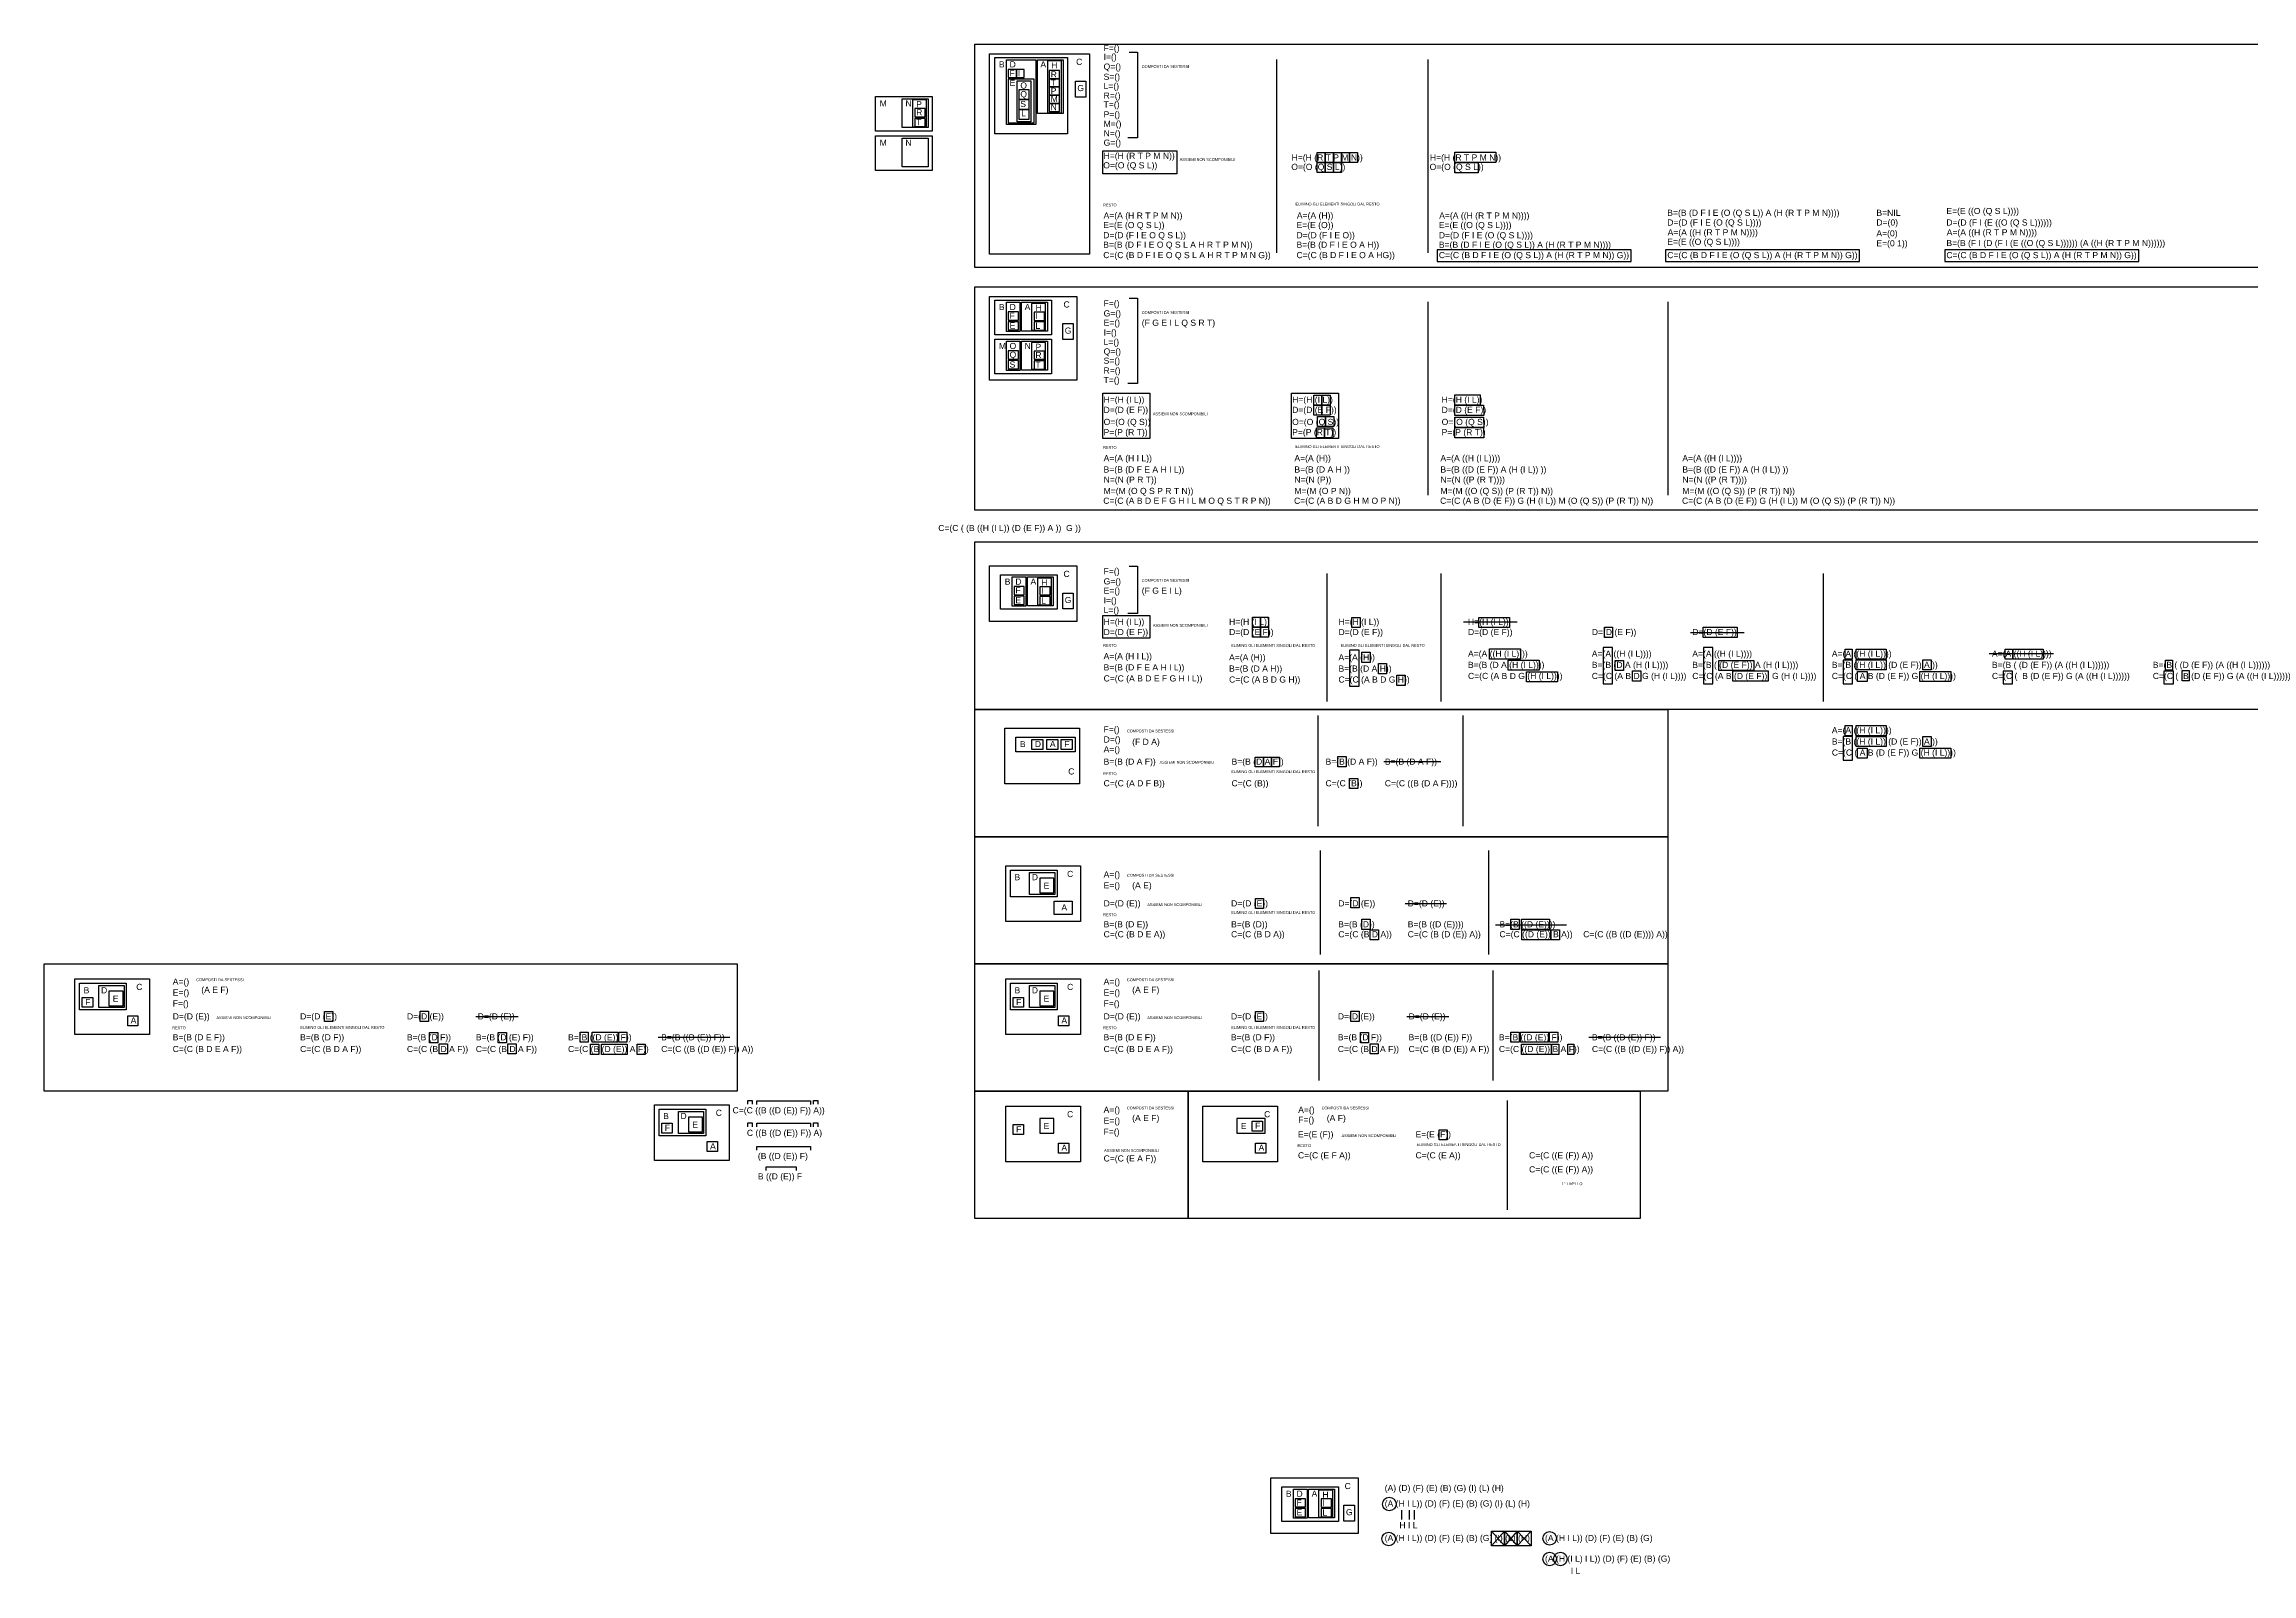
# Model space of a CAD drawing. Header units: millimetres. Extents: x -16874 to 48937, y 0 to 27575.
# Drawn here: x -16874 to 2901, y 13876 to 27575 of the extents above; entities that cross this region are included whole.
import ezdxf

# ---------------------------------------------------------------- set-up
doc = ezdxf.new("R2010")
doc.units = ezdxf.units.MM
doc.styles.get("Standard").update_dxf_attribs({"font": 'arial.ttf'})

msp = doc.modelspace()

# ---------------------------------------------------------------- linework, layer by layer
for p, q in [((-7155, 27504), (-7081, 27504)), ((-7081, 27504), (-7081, 26738)), ((-5834, 27439), (-5834, 25708)), ((-4481, 27439), (-4481, 25708)), ((-7081, 26738), (-7166, 26738)), ((-7155, 25301), (-7081, 25301)), ((-7081, 25301), (-7081, 24536)), ((-4481, 25267), (-4481, 23535)), ((-2329, 25267), (-2329, 23535)), ((-7081, 24536), (-7166, 24536)), ((-7155, 22902), (-7081, 22902)), ((-7081, 22902), (-7081, 22478)), ((-5384, 22834), (-5384, 21689)), ((-4362, 22834), (-4362, 21689)), ((-938, 22834), (-938, 21689)), ((-7081, 22478), (-7166, 22478)), ((-4159, 22402), (-3679, 22402)), ((-2126, 22306), (-1646, 22306)), ((1124, 22115), (548, 22115)), ((-5465, 21562), (-5465, 20572)), ((-4165, 21562), (-4165, 20572)), ((-4874, 21152), (-4364, 21152)), ((-5443, 20353), (-5443, 19422)), ((-3937, 20353), (-3937, 19422)), ((-4312, 19878), (-4684, 19878)), ((-3874, 19689), (-3237, 19689)), ((-5455, 19279), (-5455, 18293)), ((-3896, 19279), (-3896, 18293)), ((-12628, 18864), (-13007, 18864)), ((-4291, 18864), (-4669, 18864)), ((-10732, 18678), (-11375, 18678)), ((-2395, 18678), (-3038, 18678)), ((-10570, 18082), (-10570, 18116)), ((-10570, 18116), (-10532, 18116)), ((-10532, 18116), (-10532, 18082)), ((-10490, 18079), (-10490, 18113)), ((-10490, 18113), (-10010, 18113)), ((-10010, 18113), (-10010, 18079)), ((-9981, 18082), (-9981, 18116)), ((-9981, 18116), (-9943, 18116)), ((-9943, 18116), (-9943, 18082)), ((-3769, 18116), (-3769, 17137)), ((-10570, 17880), (-10570, 17914)), ((-10570, 17914), (-10532, 17914)), ((-10532, 17914), (-10532, 17880)), ((-10490, 17878), (-10490, 17911)), ((-10490, 17911), (-10010, 17911)), ((-10010, 17911), (-10010, 17878)), ((-9981, 17880), (-9981, 17914)), ((-9981, 17914), (-9943, 17914)), ((-9943, 17914), (-9943, 17880)), ((-10490, 17669), (-10490, 17702)), ((-10490, 17702), (-10010, 17702)), ((-10010, 17702), (-10010, 17669)), ((-10405, 17487), (-10405, 17521)), ((-10405, 17521), (-10139, 17521)), ((-10139, 17521), (-10139, 17487)), ((-4717, 14445), (-4717, 14363)), ((-4647, 14445), (-4647, 14363)), ((-4601, 14445), (-4601, 14363)), ((-3908, 14257), (-3794, 14128)), ((-3794, 14257), (-3908, 14128)), ((-3681, 14257), (-3794, 14128)), ((-3794, 14257), (-3681, 14128)), ((-3681, 14257), (-3555, 14128)), ((-3555, 14257), (-3681, 14128))]:
    msp.add_line(p, q)
for points in [[(-8536, 27575), (6307, 27575), (6307, 25575), (-8536, 25575)], [(-8405, 27489), (-7510, 27489), (-7510, 25696), (-8405, 25696)], [(-8359, 27456), (-7708, 27456), (-7708, 26771), (-8359, 26771)], [(-8254, 27436), (-7991, 27436), (-7991, 26856), (-8254, 26856)], [(-8238, 27277), (-8163, 27277), (-8163, 27350), (-8238, 27350)], [(-8163, 27277), (-8096, 27277), (-8096, 27350), (-8163, 27350)], [(-7977, 27436), (-7746, 27436), (-7746, 26954), (-7977, 26954)], [(-7761, 27425), (-7887, 27425), (-7887, 26961), (-7761, 26961)], [(-7870, 27265), (-7778, 27265), (-7778, 27339), (-7870, 27339)], [(-9427, 27107), (-8920, 27107), (-8920, 26797), (-9427, 26797)], [(-8238, 26870), (-8005, 26870), (-8005, 27263), (-8238, 27263)], [(-8158, 27248), (-8037, 27248), (-8037, 26880), (-8158, 26880)], [(-8142, 27079), (-8050, 27079), (-8050, 27167), (-8142, 27167)], [(-7870, 27192), (-7778, 27192), (-7778, 27265), (-7870, 27265)], [(-7870, 27119), (-7778, 27119), (-7778, 27192), (-7870, 27192)], [(-7870, 27045), (-7778, 27045), (-7778, 27119), (-7870, 27119)], [(-7636, 27245), (-7543, 27245), (-7543, 27102), (-7636, 27102)], [(-9187, 27087), (-8956, 27087), (-8956, 26829), (-9187, 26829)], [(-8971, 27076), (-9097, 27076), (-9097, 26836), (-8971, 26836)], [(-9075, 26926), (-8983, 26926), (-8983, 26999), (-9075, 26999)], [(-9075, 26838), (-8983, 26838), (-8983, 26911), (-9075, 26911)], [(-8142, 26991), (-8050, 26991), (-8050, 27079), (-8142, 27079)], [(-8142, 26903), (-8050, 26903), (-8050, 26991), (-8142, 26991)], [(-7870, 26972), (-7778, 26972), (-7778, 27045), (-7870, 27045)], [(-9427, 26754), (-8920, 26754), (-8920, 26444), (-9427, 26444)], [(-9187, 26734), (-8956, 26734), (-8956, 26476), (-9187, 26476)], [(-7391, 26621), (-6729, 26621), (-6729, 26413), (-7391, 26413)], [(-4396, 25630), (-2659, 25630), (-2659, 25734), (-4396, 25734)], [(-2350, 25630), (-612, 25630), (-612, 25734), (-2350, 25734)], [(150, 25630), (1888, 25630), (1888, 25734), (150, 25734)], [(-8536, 25403), (6307, 25403), (6307, 23403), (-8536, 23403)], [(-8405, 25317), (-7623, 25317), (-7623, 24566), (-8405, 24566)], [(-8359, 25284), (-7851, 25284), (-7851, 24973), (-8359, 24973)], [(-8254, 25264), (-8133, 25264), (-8133, 25002), (-8254, 25002)], [(-8238, 25105), (-8146, 25105), (-8146, 25178), (-8238, 25178)], [(-8118, 25264), (-7887, 25264), (-7887, 25005), (-8118, 25005)], [(-7903, 25253), (-8029, 25253), (-8029, 25013), (-7903, 25013)], [(-8006, 25102), (-7914, 25102), (-7914, 25176), (-8006, 25176)], [(-8359, 24934), (-7851, 24934), (-7851, 24624), (-8359, 24624)], [(-8238, 25017), (-8146, 25017), (-8146, 25090), (-8238, 25090)], [(-8006, 25015), (-7914, 25015), (-7914, 25088), (-8006, 25088)], [(-7749, 25073), (-7656, 25073), (-7656, 24930), (-7749, 24930)], [(-8254, 24915), (-8133, 24915), (-8133, 24653), (-8254, 24653)], [(-8238, 24755), (-8146, 24755), (-8146, 24829), (-8238, 24829)], [(-8238, 24668), (-8146, 24668), (-8146, 24741), (-8238, 24741)], [(-8118, 24915), (-7887, 24915), (-7887, 24656), (-8118, 24656)], [(-7903, 24904), (-8029, 24904), (-8029, 24664), (-7903, 24664)], [(-8006, 24753), (-7914, 24753), (-7914, 24826), (-8006, 24826)], [(-8006, 24665), (-7914, 24665), (-7914, 24739), (-8006, 24739)], [(-7391, 24449), (-6970, 24449), (-6970, 24045), (-7391, 24045)], [(-5702, 24449), (-5281, 24449), (-5281, 24045), (-5702, 24045)], [(-8536, 23118), (6307, 23118), (6307, 21617), (-8536, 21617)], [(-8405, 22904), (-7623, 22904), (-7623, 22406), (-8405, 22406)], [(-8307, 22824), (-7800, 22824), (-7800, 22514), (-8307, 22514)], [(-8202, 22804), (-8081, 22804), (-8081, 22543), (-8202, 22543)], [(-8066, 22804), (-7836, 22804), (-7836, 22546), (-8066, 22546)], [(-7851, 22793), (-7977, 22793), (-7977, 22553), (-7851, 22553)], [(-8186, 22645), (-8094, 22645), (-8094, 22718), (-8186, 22718)], [(-8186, 22557), (-8094, 22557), (-8094, 22631), (-8186, 22631)], [(-7954, 22643), (-7863, 22643), (-7863, 22716), (-7954, 22716)], [(-7954, 22555), (-7863, 22555), (-7863, 22628), (-7954, 22628)], [(-7749, 22660), (-7656, 22660), (-7656, 22517), (-7749, 22517)], [(-7391, 22459), (-6970, 22459), (-6970, 22255), (-7391, 22255)], [(-5096, 22149), (-5180, 22149), (-5180, 21826), (-5096, 21826)], [(-2826, 22172), (-2910, 22172), (-2910, 21848), (-2826, 21848)], [(-1926, 22172), (-2010, 22172), (-2010, 21848), (-1926, 21848)], [(-676, 22059), (-760, 22059), (-760, 21848), (-676, 21848)], [(758, 21959), (674, 21959), (674, 21848), (758, 21848)], [(2199, 21959), (2114, 21959), (2114, 21848), (2199, 21848)], [(-8536, 21617), (-2329, 21617), (-2329, 20478), (-8536, 20478)], [(-8269, 21449), (-7599, 21449), (-7599, 20951), (-8269, 20951)], [(-8171, 21369), (-7638, 21369), (-7638, 21238), (-8171, 21238)], [(-676, 21374), (-760, 21374), (-760, 21163), (-676, 21163)], [(-8027, 21349), (-7929, 21349), (-7929, 21260), (-8027, 21260)], [(-7892, 21349), (-7794, 21349), (-7794, 21260), (-7892, 21260)], [(-7764, 21349), (-7666, 21349), (-7666, 21260), (-7764, 21260)], [(-8536, 20478), (-2329, 20478), (-2329, 19338), (-8536, 19338)], [(-8261, 20217), (-7591, 20217), (-7591, 19718), (-8261, 19718)], [(-8219, 20177), (-7801, 20177), (-7801, 19938), (-8219, 19938)], [(-8047, 20157), (-7820, 20157), (-7820, 19960), (-8047, 19960)], [(-7956, 19974), (-7829, 19974), (-7829, 20106), (-7956, 20106)], [(-7828, 19900), (-7666, 19900), (-7666, 19782), (-7828, 19782)], [(-16874, 19338), (-10667, 19338), (-10667, 18198), (-16874, 18198)], [(-16599, 19204), (-15929, 19204), (-15929, 18706), (-16599, 18706)], [(-8536, 19338), (-2329, 19338), (-2329, 18198), (-8536, 18198)], [(-8261, 19204), (-7591, 19204), (-7591, 18706), (-8261, 18706)], [(-16557, 19165), (-16139, 19165), (-16139, 18926), (-16557, 18926)], [(-16532, 19039), (-16439, 19039), (-16439, 18950), (-16532, 18950)], [(-16384, 19145), (-16158, 19145), (-16158, 18948), (-16384, 18948)], [(-16293, 18962), (-16167, 18962), (-16167, 19094), (-16293, 19094)], [(-8219, 19165), (-7801, 19165), (-7801, 18926), (-8219, 18926)], [(-8194, 19039), (-8102, 19039), (-8102, 18950), (-8194, 18950)], [(-8047, 19145), (-7820, 19145), (-7820, 18948), (-8047, 18948)], [(-7956, 18962), (-7829, 18962), (-7829, 19094), (-7956, 19094)], [(-16125, 18874), (-16033, 18874), (-16033, 18785), (-16125, 18785)], [(-7788, 18874), (-7695, 18874), (-7695, 18785), (-7788, 18785)], [(-8536, 18198), (-6627, 18198), (-6627, 17058), (-8536, 17058)], [(-6627, 18198), (-2579, 18198), (-2579, 17058), (-6627, 17058)], [(-11408, 18077), (-10738, 18077), (-10738, 17579), (-11408, 17579)], [(-11366, 18038), (-10948, 18038), (-10948, 17799), (-11366, 17799)], [(-11193, 18018), (-10967, 18018), (-10967, 17821), (-11193, 17821)], [(-8261, 18065), (-7591, 18065), (-7591, 17566), (-8261, 17566)], [(-6496, 18065), (-5826, 18065), (-5826, 17566), (-6496, 17566)], [(-11341, 17912), (-11248, 17912), (-11248, 17823), (-11341, 17823)], [(-11103, 17835), (-10976, 17835), (-10976, 17967), (-11103, 17967)], [(-8194, 17899), (-8102, 17899), (-8102, 17810), (-8194, 17810)], [(-7956, 17822), (-7829, 17822), (-7829, 17954), (-7956, 17954)], [(-6190, 17822), (-5938, 17822), (-5938, 17954), (-6190, 17954)], [(-6053, 17931), (-5960, 17931), (-5960, 17842), (-6053, 17842)], [(-10935, 17747), (-10842, 17747), (-10842, 17658), (-10935, 17658)], [(-7788, 17734), (-7695, 17734), (-7695, 17645), (-7788, 17645)], [(-6022, 17734), (-5930, 17734), (-5930, 17645), (-6022, 17645)], [(-5887, 14735), (-5105, 14735), (-5105, 14237), (-5887, 14237)], [(-5788, 14655), (-5281, 14655), (-5281, 14345), (-5788, 14345)], [(-5683, 14635), (-5562, 14635), (-5562, 14374), (-5683, 14374)], [(-5548, 14635), (-5317, 14635), (-5317, 14377), (-5548, 14377)], [(-5667, 14476), (-5576, 14476), (-5576, 14549), (-5667, 14549)], [(-5667, 14388), (-5576, 14388), (-5576, 14462), (-5667, 14462)], [(-5332, 14625), (-5459, 14625), (-5459, 14385), (-5332, 14385)], [(-5436, 14474), (-5344, 14474), (-5344, 14547), (-5436, 14547)], [(-5436, 14386), (-5344, 14386), (-5344, 14460), (-5436, 14460)], [(-5231, 14491), (-5138, 14491), (-5138, 14348), (-5231, 14348)], [(-3908, 14257), (-3794, 14257), (-3794, 14128), (-3908, 14128)], [(-3794, 14257), (-3681, 14257), (-3681, 14128), (-3794, 14128)], [(-3681, 14257), (-3555, 14257), (-3555, 14128), (-3681, 14128)]]:
    msp.add_lwpolyline(points, close=True)
at = {"color": 2}
for points in [[(-5472, 26605), (-5399, 26605), (-5399, 26516), (-5472, 26516)], [(-5472, 26516), (-5399, 26516), (-5399, 26426), (-5472, 26426)], [(-5399, 26605), (-5326, 26605), (-5326, 26516), (-5399, 26516)], [(-5399, 26516), (-5326, 26516), (-5326, 26426), (-5399, 26426)], [(-5326, 26605), (-5254, 26605), (-5254, 26516), (-5326, 26516)], [(-5326, 26516), (-5254, 26516), (-5254, 26426), (-5326, 26426)], [(-5254, 26605), (-5181, 26605), (-5181, 26516), (-5254, 26516)], [(-5181, 26605), (-5109, 26605), (-5109, 26516), (-5181, 26516)], [(-5500, 24433), (-5428, 24433), (-5428, 24343), (-5500, 24343)], [(-5500, 24343), (-5428, 24343), (-5428, 24254), (-5500, 24254)], [(-5428, 24433), (-5355, 24433), (-5355, 24343), (-5428, 24343)], [(-5428, 24343), (-5355, 24343), (-5355, 24254), (-5428, 24254)], [(-5477, 24140), (-5405, 24140), (-5405, 24050), (-5477, 24050)], [(-5468, 24240), (-5396, 24240), (-5396, 24151), (-5468, 24151)], [(-5405, 24140), (-5332, 24140), (-5332, 24050), (-5405, 24050)], [(-5396, 24240), (-5323, 24240), (-5323, 24151), (-5396, 24151)], [(-6051, 22445), (-5979, 22445), (-5979, 22355), (-6051, 22355)], [(-6051, 22355), (-5979, 22355), (-5979, 22266), (-6051, 22266)], [(-5979, 22445), (-5906, 22445), (-5906, 22355), (-5979, 22355)], [(-5979, 22355), (-5906, 22355), (-5906, 22266), (-5979, 22266)], [(-6025, 21191), (-5953, 21191), (-5953, 21102), (-6025, 21102)], [(-5953, 21191), (-5880, 21191), (-5880, 21102), (-5953, 21102)], [(-5880, 21191), (-5808, 21191), (-5808, 21102), (-5880, 21102)], [(-6024, 19924), (-5951, 19924), (-5951, 19835), (-6024, 19835)], [(-14362, 18911), (-14289, 18911), (-14289, 18822), (-14362, 18822)], [(-6024, 18911), (-5951, 18911), (-5951, 18822), (-6024, 18822)], [(-4379, 17852), (-4307, 17852), (-4307, 17763), (-4379, 17763)]]:
    msp.add_lwpolyline(points, close=True, dxfattribs=at)
at = {"color": 1}
for points in [[(-4238, 26607), (-3872, 26607), (-3872, 26516), (-4238, 26516)], [(-4238, 26515), (-4029, 26515), (-4028, 26424), (-4238, 26424)], [(-4238, 24434), (-4012, 24434), (-4012, 24343), (-4238, 24343)], [(-4238, 24342), (-3981, 24342), (-3979, 24251), (-4238, 24251)], [(-4238, 24234), (-3981, 24234), (-3979, 24143), (-4238, 24143)], [(-4238, 24142), (-3981, 24142), (-3979, 24051), (-4238, 24051)], [(-5160, 22442), (-5086, 22442), (-5086, 22351), (-5160, 22351)], [(-4024, 22442), (-3747, 22442), (-3747, 22351), (-4024, 22351)], [(-2898, 22353), (-2825, 22353), (-2825, 22262), (-2898, 22262)], [(-2014, 22353), (-1710, 22353), (-1710, 22262), (-2014, 22262)], [(-3928, 22160), (-3651, 22160), (-3651, 22069), (-3928, 22069)], [(-741, 22158), (-678, 22158), (-678, 22068), (-741, 22068)], [(-643, 22158), (-375, 22158), (-375, 22068), (-643, 22068)], [(693, 22158), (756, 22158), (756, 22068), (693, 22068)], [(764, 22158), (1032, 22158), (1032, 22068), (764, 22068)], [(-5071, 22130), (-4997, 22130), (-4997, 22039), (-5071, 22039)], [(-4923, 22028), (-4849, 22028), (-4849, 21937), (-4923, 21937)], [(-3759, 22059), (-3482, 22059), (-3482, 21969), (-3759, 21969)], [(-3596, 21955), (-3319, 21955), (-3319, 21864), (-3596, 21864)], [(-2801, 22057), (-2727, 22057), (-2727, 21966), (-2801, 21966)], [(-2647, 21962), (-2573, 21962), (-2573, 21871), (-2647, 21871)], [(-1873, 22057), (-1560, 22057), (-1560, 21966), (-1873, 21966)], [(-1747, 21962), (-1430, 21962), (-1430, 21871), (-1747, 21871)], [(-642, 22061), (-373, 22061), (-373, 21971), (-642, 21971)], [(-631, 21957), (-546, 21957), (-546, 21867), (-631, 21867)], [(-72, 21957), (206, 21957), (206, 21867), (-72, 21867)], [(-46, 22061), (29, 22061), (29, 21971), (-46, 21971)], [(2128, 22058), (2191, 22058), (2191, 21968), (2128, 21968)], [(2277, 21965), (2340, 21965), (2340, 21874), (2277, 21874)], [(-4756, 21923), (-4682, 21923), (-4682, 21832), (-4756, 21832)], [(-741, 21473), (-678, 21473), (-678, 21382), (-741, 21382)], [(-643, 21473), (-375, 21473), (-375, 21382), (-643, 21382)], [(-642, 21376), (-373, 21376), (-373, 21285), (-642, 21285)], [(-46, 21376), (29, 21376), (29, 21285), (-46, 21285)], [(-5286, 21195), (-5212, 21195), (-5212, 21104), (-5286, 21104)], [(-631, 21272), (-546, 21272), (-546, 21181), (-631, 21181)], [(-72, 21272), (206, 21272), (206, 21181), (-72, 21181)], [(-5180, 21000), (-5106, 21000), (-5106, 20909), (-5180, 20909)], [(-5168, 19932), (-5094, 19932), (-5094, 19841), (-5168, 19841)], [(-5071, 19738), (-4997, 19738), (-4997, 19647), (-5071, 19647)], [(-4995, 19645), (-4921, 19645), (-4921, 19554), (-4995, 19554)], [(-3736, 19738), (-3662, 19738), (-3662, 19647), (-3736, 19647)], [(-3641, 19738), (-3390, 19738), (-3390, 19647), (-3641, 19647)], [(-3639, 19645), (-3381, 19645), (-3381, 19554), (-3639, 19554)], [(-3374, 19645), (-3300, 19645), (-3300, 19554), (-3374, 19554)], [(-13506, 18914), (-13432, 18914), (-13432, 18823), (-13506, 18823)], [(-5168, 18914), (-5094, 18914), (-5094, 18823), (-5168, 18823)], [(-13422, 18723), (-13348, 18723), (-13348, 18632), (-13422, 18632)], [(-13335, 18624), (-13261, 18624), (-13261, 18533), (-13335, 18533)], [(-12806, 18723), (-12732, 18723), (-12732, 18632), (-12806, 18632)], [(-12719, 18624), (-12645, 18624), (-12645, 18533), (-12719, 18533)], [(-12073, 18728), (-12000, 18728), (-12000, 18637), (-12073, 18637)], [(-11980, 18619), (-11906, 18619), (-11906, 18528), (-11980, 18528)], [(-11964, 18728), (-11736, 18728), (-11736, 18637), (-11964, 18637)], [(-11880, 18619), (-11652, 18619), (-11652, 18528), (-11880, 18528)], [(-11727, 18728), (-11653, 18728), (-11653, 18637), (-11727, 18637)], [(-11563, 18619), (-11489, 18619), (-11489, 18528), (-11563, 18528)], [(-5084, 18723), (-5011, 18723), (-5011, 18632), (-5084, 18632)], [(-4997, 18624), (-4924, 18624), (-4924, 18533), (-4997, 18533)], [(-3736, 18728), (-3662, 18728), (-3662, 18637), (-3736, 18637)], [(-3651, 18728), (-3398, 18728), (-3398, 18637), (-3651, 18637)], [(-3641, 18619), (-3375, 18619), (-3375, 18528), (-3641, 18528)], [(-3389, 18728), (-3315, 18728), (-3315, 18637), (-3389, 18637)], [(-3370, 18619), (-3306, 18619), (-3306, 18528), (-3370, 18528)], [(-3225, 18619), (-3171, 18619), (-3171, 18528), (-3225, 18528)]]:
    msp.add_lwpolyline(points, close=True, dxfattribs=at)
for centre in [(-4825, 14501), (-4830, 14189), (-3389, 14194), (-3389, 14009), (-3292, 14009)]:
    msp.add_circle(centre, 60.6)

# ---------------------------------------------------------------- texts
for s, height, p in [('F=()', 55, (-7384, 27513)), ('I=()', 55, (-7384, 27434)), ('B', 55, (-8322, 27367)), ('D', 55, (-8226, 27367)), ('F', 55, (-8226, 27288)), ('I', 55, (-8152, 27288)), ('A', 55, (-7950, 27367)), ('R', 55, (-7858, 27277)), ('H', 55, (-7853, 27359)), ('C', 55, (-7630, 27390)), ('Q=()', 55, (-7384, 27347)), ('S=()', 55, (-7384, 27256)), ('COMPOSTI DA SESTESSI', 25, (-7042, 27363)), ('E', 55, (-8226, 27201)), ('O', 55, (-8130, 27178)), ('Q', 55, (-8130, 27100)), ('T', 55, (-7858, 27203)), ('P', 55, (-7858, 27130)), ('M', 55, (-7858, 27057)), ('G', 55, (-7619, 27155)), ('L=()', 55, (-7384, 27173)), ('R=()', 55, (-7384, 27087)), ('M', 55, (-9390, 27018)), ('N', 55, (-9159, 27018)), ('T', 55, (-9063, 26849)), ('R', 55, (-9063, 26937)), ('P', 55, (-9063, 27010)), ('S', 55, (-8130, 27012)), ('L', 55, (-8122, 26928)), ('N', 55, (-7858, 26983)), ('T=()', 55, (-7384, 27008)), ('P=()', 55, (-7384, 26919)), ('M', 55, (-9390, 26665)), ('N', 55, (-9159, 26665)), ('G=()', 55, (-7384, 26666)), ('M=()', 55, (-7384, 26834)), ('N=()', 55, (-7384, 26749)), ('O=(O (Q S L))', 54.97, (-7387, 26463)), ('H=(H (R T P M N))', 54.97, (-7384, 26548)), ('ASSIEMI NON SCOMPONIBILI', 25, (-6702, 26530)), ('O=(O (Q S L))', 54.97, (-5703, 26449)), ('H=(H (R T P M N))', 54.97, (-5700, 26533)), ('O=(O (Q S L))', 54.97, (-4464, 26449)), ('H=(H (R T P M N))', 54.97, (-4461, 26533)), ('RESTO', 25, (-7388, 26123)), ('ELIMINO GLI ELEMENTI SINGOLI DAL RESTO', 25, (-5665, 26131)), ('E=(E ((O (Q S L))))', 54.97, (165, 26054)), ('A=(A (H R T P M N))', 54.97, (-7384, 26013)), ('E=(E (O Q S L))', 54.97, (-7387, 25928)), ('A=(A (H))', 55, (-5653, 26013)), ('E=(E (O))', 55, (-5656, 25928)), ('A=(A ((H (R T P M N))))', 54.97, (-4378, 26013)), ('E=(E ((O (Q S L))))', 54.97, (-4381, 25928)), ('A=(A ((H (R T P M N))))', 54.97, (-2332, 25863)), ('B=(B (D F I E (O (Q S L)) A (H (R T P M N))))', 54.97, (-2335, 26038)), ('D=(D (F I E (O (Q S L))))', 54.97, (-2335, 25951)), ('A=(0)', 55, (-462, 25854)), ('B=NIL', 55, (-462, 26038)), ('D=(0)', 55, (-462, 25951)), ('A=(A ((H (R T P M N))))', 54.97, (168, 25863)), ('D=(D (F I (E ((O (Q S L))))))', 54.97, (165, 25951)), ('C=(C (B D F I E O Q S L A H R T P M N G))', 54.97, (-7387, 25659)), ('D=(D (F I E O Q S L))', 54.97, (-7387, 25837)), ('B=(B (D F I E O Q S L A H R T P M N))', 54.97, (-7387, 25752)), ('C=(C (B D F I E O A HG))', 54.97, (-5656, 25659)), ('D=(D (F I E O))', 54.97, (-5656, 25837)), ('B=(B (D F I E O A H))', 54.97, (-5656, 25752)), ('C=(C (B D F I E (O (Q S L)) A (H (R T P M N)) G))', 54.97, (-4381, 25659)), ('D=(D (F I E (O (Q S L))))', 54.97, (-4381, 25837)), ('B=(B (D F I E (O (Q S L)) A (H (R T P M N))))', 54.97, (-4381, 25752)), ('C=(C (B D F I E (O (Q S L)) A (H (R T P M N)) G))', 54.97, (-2335, 25659)), ('E=(E ((O (Q S L))))', 54.97, (-2335, 25778)), ('E=(0 1))', 55, (-462, 25765)), ('C=(C (B D F I E (O (Q S L)) A (H (R T P M N)) G))', 54.97, (165, 25659)), ('B=(B (F I (D (F I (E ((O (Q S L)))))) (A ((H (R T P M N))))))', 54.97, (165, 25767)), ('B', 55, (-8322, 25194)), ('D', 55, (-8226, 25194)), ('F', 55, (-8226, 25116)), ('A', 55, (-8091, 25194)), ('H', 55, (-7994, 25186)), ('I', 55, (-7995, 25114)), ('C', 55, (-7743, 25217)), ('G=()', 55, (-7384, 25137)), ('F=()', 55, (-7384, 25227)), ('COMPOSTI DA SESTESSI', 25, (-7042, 25160)), ('E', 55, (-8226, 25028)), ('L', 55, (-7995, 25026)), ('G', 55, (-7732, 24983)), ('E=()', 55, (-7384, 25053)), ('L=()', 55, (-7384, 24881)), ('I=()', 55, (-7384, 24966)), ('(F G E I L Q S R T)', 54.97, (-7042, 25053)), ('M', 55, (-8322, 24845)), ('S', 55, (-8226, 24679)), ('O', 55, (-8226, 24845)), ('Q', 55, (-8226, 24767)), ('N', 55, (-8091, 24845)), ('T', 55, (-7995, 24677)), ('P', 55, (-7994, 24837)), ('R', 55, (-7995, 24764)), ('Q=()', 55, (-7384, 24796)), ('S=()', 55, (-7384, 24713)), ('T=()', 55, (-7384, 24540)), ('R=()', 55, (-7384, 24625)), ('H=(H (I L))', 54.97, (-7384, 24365)), ('D=(D (E F))', 54.97, (-7384, 24273)), ('H=(H (I L))', 54.97, (-5695, 24365)), ('D=(D (E F))', 54.97, (-5695, 24273)), ('H=(H (I L))', 54.97, (-4356, 24365)), ('D=(D (E F))', 54.97, (-4356, 24273)), ('O=(O (Q S))', 54.97, (-7384, 24165)), ('P=(P (R T))', 54.97, (-7384, 24073)), ('ASSIEMI NON SCOMPONIBILI', 25, (-6943, 24252)), ('O=(O (Q S))', 54.97, (-5695, 24165)), ('P=(P (R T))', 54.97, (-5695, 24073)), ('O=(O (Q S))', 54.97, (-4356, 24165)), ('P=(P (R T))', 54.97, (-4356, 24073)), ('RESTO', 25, (-7388, 23951)), ('ELIMINO GLI ELEMENTI SINGOLI DAL RESTO', 25, (-5665, 23959)), ('A=(A (H I L))', 54.97, (-7384, 23840)), ('B=(B (D F E A H I L))', 54.97, (-7384, 23739)), ('A=(A (H))', 55, (-5675, 23840)), ('B=(B (D A H ))', 54.97, (-5675, 23739)), ('A=(A ((H (I L))))', 54.97, (-4367, 23840)), ('B=(B ((D (E F)) A (H (I L)) ))', 54.97, (-4367, 23739)), ('A=(A ((H (I L))))', 54.97, (-2200, 23840)), ('B=(B ((D (E F)) A (H (I L)) ))', 54.97, (-2200, 23739)), ('N=(N (P R T))', 54.97, (-7384, 23648)), ('M=(M (O Q S P R T N))', 54.97, (-7384, 23547)), ('N=(N (P))', 55, (-5675, 23648)), ('M=(M (O P N))', 54.97, (-5675, 23547)), ('N=(N ((P (R T))))', 54.97, (-4367, 23648)), ('M=(M ((O (Q S)) (P (R T)) N))', 54.97, (-4367, 23547)), ('N=(N ((P (R T))))', 54.97, (-2200, 23648)), ('M=(M ((O (Q S)) (P (R T)) N))', 54.97, (-2200, 23547)), ('C=(C (A B D E F G H I L M O Q S T R P N))', 54.97, (-7387, 23459)), ('C=(C (A B D G H M O P N))', 54.97, (-5678, 23459)), ('C=(C (A B (D (E F)) G (H (I L)) M (O (Q S)) (P (R T)) N))', 54.97, (-4370, 23459)), ('C=(C (A B (D (E F)) G (H (I L)) M (O (Q S)) (P (R T)) N))', 54.97, (-2203, 23459)), ('C=(C ( (B ((H (I L)) (D (E F)) A ))  G ))', 54.97, (-8865, 23215)), ('B', 55, (-8270, 22735)), ('D', 55, (-8174, 22735)), ('A', 55, (-8039, 22735)), ('H', 55, (-7942, 22727)), ('C', 55, (-7743, 22804)), ('G=()', 55, (-7384, 22737)), ('F=()', 55, (-7384, 22828)), ('COMPOSTI DA SESTESSI', 25, (-7042, 22761)), ('F', 55, (-8174, 22656)), ('E', 55, (-8174, 22569)), ('I', 55, (-7943, 22654)), ('L', 55, (-7943, 22566)), ('G', 55, (-7732, 22570)), ('E=()', 55, (-7384, 22654)), ('I=()', 55, (-7384, 22567)), ('(F G E I L)', 54.97, (-7042, 22654)), ('L=()', 55, (-7384, 22481)), ('H=(H (I L))', 54.97, (-7384, 22375)), ('ASSIEMI NON SCOMPONIBILI', 25, (-6943, 22358)), ('H=(H (I L))', 54.97, (-6260, 22375)), ('H=(H (I L))', 54.97, (-5280, 22375)), ('H=(H (I L))', 54.97, (-4120, 22375)), ('RESTO', 25, (-7388, 22178)), ('D=(D (E F))', 54.97, (-7384, 22283)), ('D=(D (E F))', 54.97, (-6260, 22283)), ('ELIMINO GLI ELEMENTI SINGOLI DAL RESTO', 25, (-6241, 22178)), ('D=(D (E F))', 54.97, (-5280, 22283)), ('ELIMINO GLI ELEMENTI SINGOLI DAL RESTO', 25, (-5261, 22178)), ('D=(D (E F))', 54.97, (-4120, 22283)), ('D=(D (E F))', 54.97, (-3011, 22283)), ('D=(D (E F))', 54.97, (-2111, 22283)), ('A=(A (H I L))', 54.97, (-7384, 22067)), ('B=(B (D F E A H I L))', 54.97, (-7384, 21967)), ('A=(A (H))', 55, (-6260, 22057)), ('B=(B (D A H))', 54.97, (-6260, 21956)), ('A=(A (H))', 55, (-5280, 22057)), ('B=(B (D A H))', 54.97, (-5280, 21956)), ('A=(A ((H (I L))))', 54.97, (-4120, 22089)), ('B=(B (D A (H (I L))))', 54.97, (-4120, 21989)), ('A=(A ((H (I L))))', 54.97, (-3011, 22089)), ('B=(B (D A (H (I L))))', 54.97, (-3011, 21989)), ('A=(A ((H (I L))))', 54.97, (-2111, 22089)), ('B=(B ( (D (E F)) A (H (I L))))', 54.97, (-2111, 21989)), ('A=(A ((H (I L))))', 54.97, (-861, 22089)), ('B=(B ((H (I L)) (D (E F)) A ))', 54.97, (-861, 21989)), ('A=(A ((H (I L))))', 54.97, (573, 22089)), ('B=(B ( (D (E F)) (A ((H (I L))))))', 54.97, (573, 21989)), ('B=(B ( (D (E F)) (A ((H (I L))))))', 54.97, (2014, 21989)), ('C=(C (A B D E F G H I L))', 54.97, (-7384, 21868)), ('C=(C (A B D G H))', 54.97, (-6260, 21858)), ('C=(C (A B D G H))', 54.97, (-5280, 21858)), ('C=(C (A B D G (H (I L))))', 54.97, (-4120, 21890)), ('C=(C (A B D G (H (I L))))', 54.97, (-3011, 21890)), ('C=(C (A B (D (E F))  G (H (I L))))', 54.97, (-2111, 21890)), ('C=(C ( A B (D (E F)) G (H (I L))))', 54.97, (-861, 21890)), ('C=(C (  B (D (E F)) G (A ((H (I L))))))', 54.97, (573, 21890)), ('C=(C (  B (D (E F)) G (A ((H (I L))))))', 54.97, (2014, 21890)), ('F=()', 55, (-7384, 21412)), ('D=()', 55, (-7384, 21321)), ('COMPOSTI DA SESTESSI', 25, (-7175, 21412)), ('(F D A)', 55, (-7128, 21300)), ('A=(A ((H (I L))))', 54.97, (-861, 21404)), ('B=(B ((H (I L)) (D (E F)) A ))', 54.97, (-861, 21303)), ('B', 55, (-8134, 21280)), ('D', 55, (-8000, 21280)), ('A', 55, (-7865, 21280)), ('F', 55, (-7736, 21280)), ('A=()', 55, (-7384, 21233)), ('B=(B (D A F))', 54.97, (-7384, 21123)), ('B=(B (D A F))', 54.97, (-6238, 21123)), ('B=(B (D A F))', 54.97, (-5396, 21123)), ('B=(B (D A F))', 54.97, (-4865, 21123)), ('C=(C ( A B (D (E F)) G (H (I L))))', 54.97, (-861, 21204)), ('C', 55, (-7701, 21035)), ('RESTO', 25, (-7388, 21029)), ('C=(C (A D F B))', 54.97, (-7384, 20929)), ('ASSIEMI NON SCOMPONIBILI', 25, (-6882, 21132)), ('ELIMINO GLI ELEMENTI SINGOLI DAL RESTO', 25, (-6241, 21047)), ('C=(C (B))', 55, (-6238, 20929)), ('C=(C (B))', 55, (-5396, 20929)), ('C=(C ((B (D A F))))', 54.97, (-4865, 20929)), ('C', 55, (-7711, 20117)), ('B', 55, (-8182, 20088)), ('D', 55, (-8027, 20088)), ('E', 55, (-7921, 20011)), ('A=()', 55, (-7384, 20112)), ('E=()', 55, (-7384, 20015)), ('COMPOSTI DA SESTESSI', 25, (-7175, 20120)), ('(A E)', 55, (-7128, 20015)), ('A', 55, (-7762, 19817)), ('RESTO', 25, (-7388, 19766)), ('D=(D (E))', 55, (-7384, 19853)), ('ASSIEMI NON SCOMPONIBILI', 25, (-6993, 19857)), ('ELIMINO GLI ELEMENTI SINGOLI DAL RESTO', 25, (-6241, 19786)), ('D=(D (E))', 55, (-6242, 19853)), ('D=(D (E))', 55, (-5282, 19853)), ('D=(D (E))', 55, (-4660, 19853)), ('C=(C (B D E A))', 54.97, (-7384, 19577)), ('B=(B (D E))', 54.97, (-7384, 19666)), ('C=(C (B D A))', 54.97, (-6242, 19577)), ('B=(B (D))', 55, (-6242, 19666)), ('C=(C (B D A))', 54.97, (-5282, 19577)), ('B=(B (D))', 55, (-5282, 19666)), ('C=(C (B (D (E)) A))', 54.97, (-4660, 19577)), ('B=(B ((D (E))))', 54.97, (-4660, 19666)), ('C=(C ((D (E)) B A))', 54.97, (-3838, 19577)), ('B=(B ((D (E))))', 54.97, (-3838, 19666)), ('C=(C ((B ((D (E)))) A))', 54.97, (-3088, 19577)), ('A=()', 55, (-15722, 19152)), ('COMPOSTI DA SESTESSI', 25, (-15512, 19184)), ('A=()', 55, (-7384, 19152)), ('COMPOSTI DA SESTESSI', 25, (-7175, 19184)), ('B', 55, (-16520, 19075)), ('F', 55, (-16506, 18970)), ('D', 55, (-16364, 19075)), ('E', 55, (-16259, 18999)), ('C', 55, (-16049, 19105)), ('E=()', 55, (-15722, 19055)), ('F=()', 55, (-15722, 18956)), ('(A E F)', 55, (-15466, 19079)), ('B', 55, (-8182, 19075)), ('F', 55, (-8168, 18970)), ('D', 55, (-8027, 19075)), ('E', 55, (-7921, 18999)), ('C', 55, (-7711, 19105)), ('E=()', 55, (-7384, 19055)), ('F=()', 55, (-7384, 18956)), ('(A E F)', 55, (-7128, 19079)), ('A', 55, (-16099, 18805)), ('D=(D (E))', 55, (-15722, 18841)), ('ASSIEMI NON SCOMPONIBILI', 25, (-15331, 18845)), ('D=(D (E))', 55, (-14581, 18841)), ('D=(D (E))', 55, (-13624, 18841)), ('D=(D (E))', 55, (-12990, 18841)), ('A', 55, (-7762, 18805)), ('D=(D (E))', 55, (-7384, 18841)), ('ASSIEMI NON SCOMPONIBILI', 25, (-6993, 18845)), ('D=(D (E))', 55, (-6243, 18841)), ('D=(D (E))', 55, (-5286, 18841)), ('D=(D (E))', 55, (-4652, 18841)), ('RESTO', 25, (-15726, 18754)), ('C=(C (B D E A F))', 54.97, (-15722, 18549)), ('B=(B (D E F))', 54.97, (-15722, 18654)), ('C=(C (B D A F))', 54.97, (-14581, 18549)), ('ELIMINO GLI ELEMENTI SINGOLI DAL RESTO', 25, (-14579, 18757)), ('B=(B (D F))', 54.97, (-14581, 18654)), ('C=(C (B D A F))', 54.97, (-13624, 18549)), ('B=(B (D F))', 54.97, (-13624, 18654)), ('C=(C (B D A F))', 54.97, (-13007, 18549)), ('B=(B (D (E) F))', 54.97, (-13007, 18654)), ('C=(C (B (D (E)) A F))', 54.97, (-12181, 18549)), ('B=(B ((D (E)) F))', 54.97, (-12181, 18654)), ('C=(C ((B ((D (E)) F)) A))', 54.97, (-11347, 18549)), ('B=(B ((D (E)) F))', 54.97, (-11347, 18654)), ('RESTO', 25, (-7388, 18754)), ('C=(C (B D E A F))', 54.97, (-7384, 18549)), ('B=(B (D E F))', 54.97, (-7384, 18654)), ('C=(C (B D A F))', 54.97, (-6243, 18549)), ('ELIMINO GLI ELEMENTI SINGOLI DAL RESTO', 25, (-6241, 18757)), ('B=(B (D F))', 54.97, (-6243, 18654)), ('C=(C (B D A F))', 54.97, (-5286, 18549)), ('B=(B (D F))', 54.97, (-5286, 18654)), ('C=(C (B (D (E)) A F))', 54.97, (-4652, 18549)), ('B=(B ((D (E)) F))', 54.97, (-4652, 18654)), ('C=(C ((D (E)) B A F))', 54.97, (-3843, 18549)), ('B=(B ((D (E)) F))', 54.97, (-3843, 18654)), ('C=(C ((B ((D (E)) F)) A))', 54.97, (-3010, 18549)), ('B=(B ((D (E)) F))', 54.97, (-3010, 18654)), ('B', 55, (-11329, 17949)), ('D', 55, (-11174, 17949)), ('C', 55, (-10858, 17978)), ('C=(C ((B ((D (E)) F)) A))', 54.97, (-10707, 18000)), ('C', 55, (-7711, 17965)), ('A=()', 55, (-7384, 18004)), ('COMPOSTI DA SESTESSI', 25, (-7175, 18036)), ('C', 55, (-5946, 17965)), ('A=()', 55, (-5641, 18004)), ('COMPOSTI DA SESTESSI', 25, (-5431, 18036)), ('F', 55, (-11315, 17843)), ('E', 55, (-11068, 17872)), ('      C ((B ((D (E)) F)) A)', 54.97, (-10707, 17798)), ('F', 55, (-8168, 17830)), ('E', 55, (-7921, 17859)), ('E=()', 55, (-7384, 17907)), ('F=()', 55, (-7384, 17808)), ('(A E F)', 55, (-7128, 17931)), ('E', 55, (-6155, 17859)), ('F', 55, (-6027, 17862)), ('E=(E (F))', 55, (-5643, 17785)), ('F=()', 55, (-5641, 17915)), ('(A F)', 55, (-5385, 17931)), ('ASSIEMI NON SCOMPONIBILI', 25, (-5252, 17788)), ('E=(E (F))', 55, (-4590, 17785)), ('A', 55, (-10909, 17678)), (' (B ((D (E)) F)', 54.97, (-10502, 17590)), ('A', 55, (-7762, 17665)), ('C=(C (E A F))', 54.97, (-7384, 17569)), ('ASSIEMI NON SCOMPONIBILI', 25, (-7379, 17655)), ('A', 55, (-5996, 17665)), ('RESTO', 25, (-5647, 17698)), ('C=(C (E F A))', 54.97, (-5643, 17597)), ('C=(C (E A))', 54.97, (-4590, 17597)), ('ELIMINO GLI ELEMENTI SINGOLI DAL RESTO', 25, (-4580, 17708)), ('C=(C ((E (F)) A))', 54.97, (-3573, 17597)), (' B ((D (E)) F', 54.97, (-10502, 17408)), ('C=(C ((E (F)) A))', 54.97, (-3573, 17471)), ('1° LIVELLO', 25, (-3280, 17357)), ('C', 55, (-5225, 14635)), ('(A) (D) (F) (E) (B) (G) (I) (L) (H)', 54.97, (-4866, 14617)), ('B', 55, (-5751, 14566)), ('D', 55, (-5656, 14566)), ('F', 55, (-5656, 14487)), ('E', 55, (-5656, 14400)), ('A', 55, (-5521, 14566)), ('H', 55, (-5424, 14558)), ('L', 55, (-5424, 14398)), ('I', 55, (-5424, 14485)), ('G', 55, (-5213, 14401)), ('(A (H I L)) (D) (F) (E) (B) (G) (I) (L) (H)', 54.97, (-4866, 14479)), ('H I L', 55, (-4734, 14284)), ('(A (H I L)) (D) (F) (E) (B) (G) (I) (L) (H)', 54.97, (-4866, 14170)), ('(A (H I L)) (D) (F) (E) (B) (G)', 54.97, (-3430, 14170)), ('(A (H (I L) I L)) (D) (F) (E) (B) (G)', 54.97, (-3430, 13985)), ('I L', 55, (-3199, 13876))]:
    msp.add_text(s, height=height).set_placement(p)

doc.saveas('drawing.dxf')
